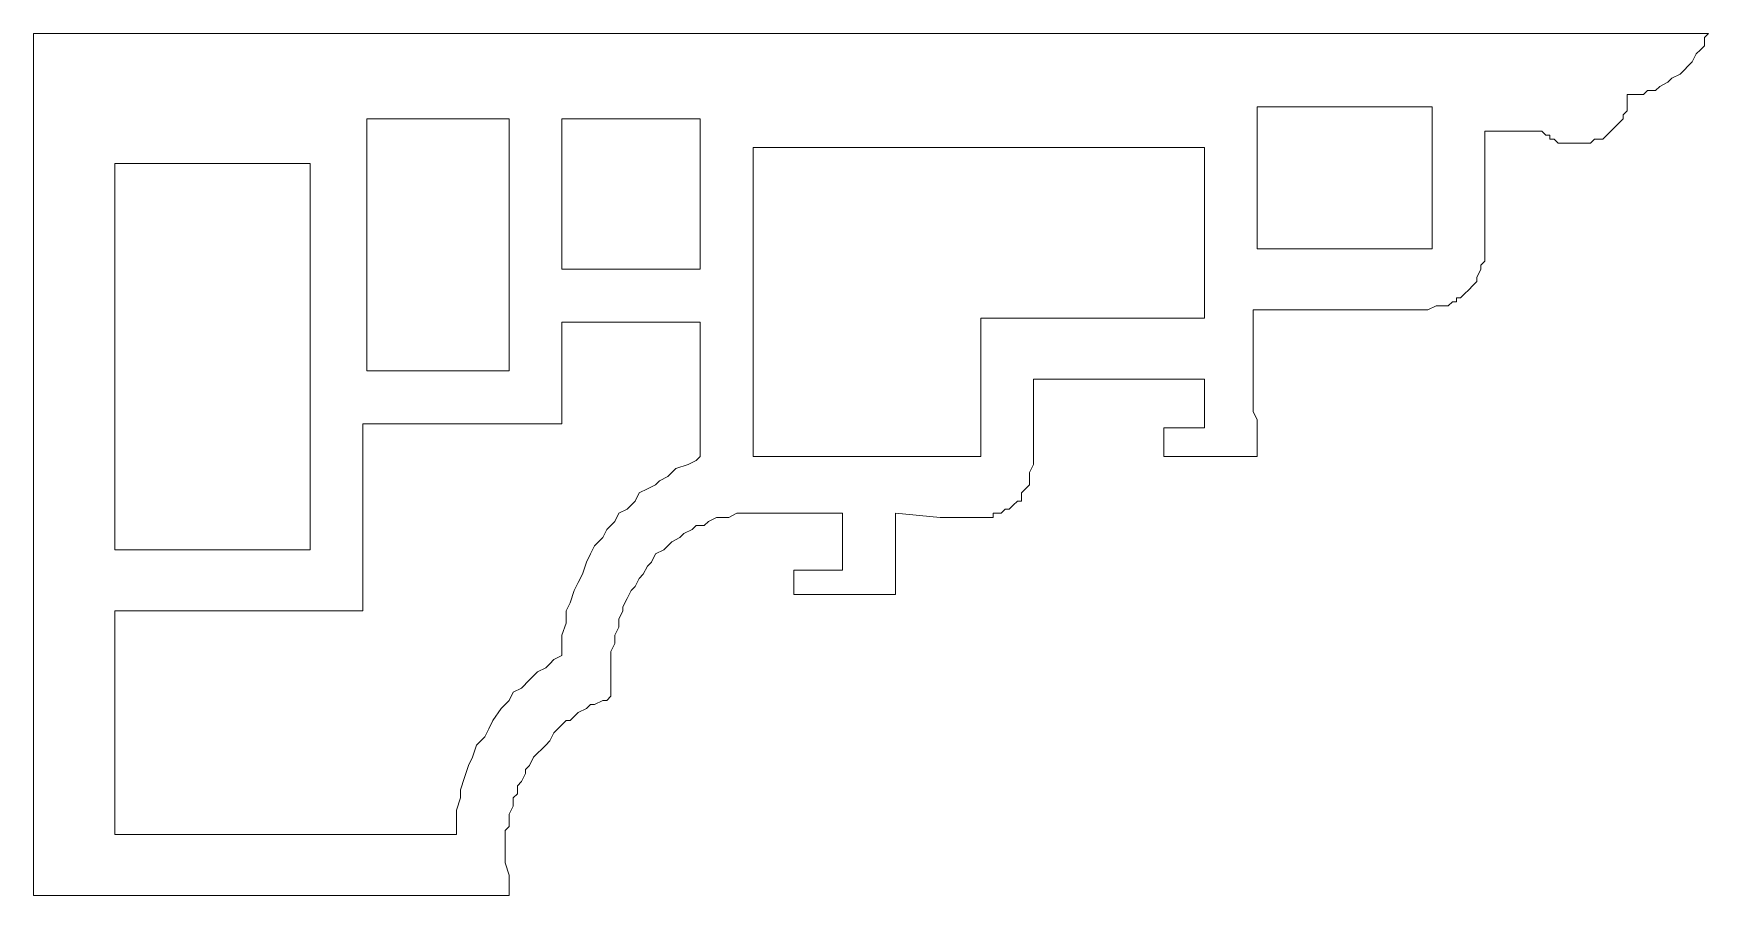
# Model space of a CAD drawing. Extents: x -66030 to 95157, y -13132 to 45879.
# Drawn here: x -54228 to -52619, y 8259 to 9087 of the extents above; entities that cross this region are included whole.
import ezdxf

# ---------------------------------------------------------------- set-up
doc = ezdxf.new("R2010")
doc.units = 0
doc.header["$LTSCALE"] = 100
doc.header["$MEASUREMENT"] = 0
doc.layers.get('0').update_dxf_attribs({"linetype": 'CONTINUOUS'})

msp = doc.modelspace()

# ---------------------------------------------------------------- linework, layer by layer
at = {"lineweight": 0}
for points in [[(-53142.2, 8707.7), (-53142.2, 8680.4), (-53052.4, 8680.4), (-53052.4, 8707.7), (-53052.4, 8707.7), (-53052.4, 8715.5), (-53056.3, 8723.4), (-53056.3, 8821), (-52896.1, 8821), (-52888.3, 8821), (-52880.5, 8824.9), (-52876.6, 8824.9), (-52872.7, 8824.9), (-52868.8, 8824.9), (-52864.9, 8828.8), (-52861, 8828.8), (-52861, 8832.7), (-52857.1, 8832.7), (-52853.2, 8836.6), (-52853.2, 8836.6), (-52849.2, 8840.5), (-52849.2, 8840.5), (-52845.3, 8844.4), (-52841.4, 8848.3), (-52841.4, 8852.2), (-52837.5, 8860.1), (-52837.5, 8864), (-52833.6, 8867.9), (-52833.6, 8871.8), (-52833.6, 8879.6), (-52833.6, 8883.5), (-52833.6, 8887.4), (-52833.6, 8992.9), (-52778.9, 8992.9), (-52775, 8989), (-52771.1, 8989), (-52771.1, 8985.1), (-52767.2, 8985.1), (-52763.3, 8981.1), (-52759.4, 8981.1), (-52755.5, 8981.1), (-52755.5, 8981.1), (-52751.6, 8981.1), (-52747.7, 8981.1), (-52743.8, 8981.1), (-52739.9, 8981.1), (-52736, 8981.1), (-52732.1, 8981.1), (-52728.2, 8985.1), (-52720.3, 8985.1), (-52716.4, 8989), (-52716.4, 8989), (-52712.5, 8992.9), (-52708.6, 8996.8), (-52708.6, 8996.8), (-52704.7, 9000.7), (-52700.8, 9004.6), (-52700.8, 9008.5), (-52700.8, 9008.5), (-52696.9, 9012.4), (-52696.9, 9016.3), (-52696.9, 9020.2), (-52696.9, 9024.1), (-52696.9, 9028), (-52693, 9028), (-52685.2, 9028), (-52681.3, 9028), (-52677.4, 9031.9), (-52669.6, 9031.9), (-52665.7, 9035.8), (-52657.9, 9039.7), (-52653.9, 9043.6), (-52646.1, 9047.5), (-52642.2, 9051.5), (-52638.3, 9055.4), (-52634.4, 9059.3), (-52630.5, 9067.1), (-52626.6, 9071), (-52622.7, 9074.9), (-52622.7, 9078.8), (-52622.7, 9082.7), (-52618.8, 9086.6), (-54228.1, 9086.6), (-54228.1, 8879.6), (-54228.1, 8672.6), (-54228.1, 8465.6), (-54228.1, 8258.5), (-53771.1, 8258.5), (-53771.1, 8270.3), (-53771.1, 8278.1), (-53775, 8289.8), (-53775, 8297.6), (-53775, 8305.4), (-53775, 8313.2), (-53775, 8321), (-53771.1, 8324.9), (-53771.1, 8332.8), (-53771.1, 8336.7), (-53767.1, 8344.5), (-53767.1, 8352.3), (-53763.2, 8356.2), (-53763.2, 8364), (-53759.3, 8367.9), (-53755.4, 8375.7), (-53755.4, 8379.6), (-53751.5, 8383.5), (-53747.6, 8391.3), (-53743.7, 8395.2), (-53739.8, 8399.2), (-53735.9, 8403.1), (-53732, 8407), (-53728.1, 8414.8), (-53724.2, 8418.7), (-53720.3, 8422.6), (-53716.4, 8426.5), (-53712.5, 8426.5), (-53708.6, 8430.4), (-53704.7, 8434.3), (-53696.8, 8438.2), (-53692.9, 8442.1), (-53689, 8442.1), (-53681.2, 8446), (-53677.3, 8446), (-53673.4, 8449.9), (-53673.4, 8461.7), (-53673.4, 8469.5), (-53673.4, 8477.3), (-53673.4, 8485.1), (-53673.4, 8492.9), (-53669.5, 8500.7), (-53669.5, 8508.5), (-53665.6, 8516.3), (-53665.6, 8524.1), (-53661.7, 8532), (-53661.7, 8535.9), (-53657.8, 8543.7), (-53653.9, 8551.5), (-53650, 8555.4), (-53646.1, 8563.2), (-53642.2, 8567.1), (-53638.3, 8574.9), (-53634.3, 8578.8), (-53630.4, 8586.6), (-53622.6, 8590.5), (-53618.7, 8594.5), (-53614.8, 8598.4), (-53607, 8602.3), (-53603.1, 8606.2), (-53595.3, 8610.1), (-53591.4, 8614), (-53583.6, 8614), (-53579.7, 8617.9), (-53571.8, 8621.8), (-53564, 8621.8), (-53560.1, 8621.8), (-53552.3, 8625.7), (-53544.5, 8625.7), (-53540.6, 8625.7), (-53493.7, 8625.7), (-53450.8, 8625.7), (-53450.8, 8571), (-53497.6, 8571), (-53497.6, 8547.6), (-53435.1, 8547.6), (-53435.1, 8547.6), (-53400, 8547.6), (-53400, 8625.7), (-53357, 8621.8), (-53314.1, 8621.8), (-53310.1, 8621.8), (-53306.2, 8621.8), (-53306.2, 8625.7), (-53302.3, 8625.7), (-53298.4, 8625.7), (-53294.5, 8629.6), (-53290.6, 8629.6), (-53286.7, 8633.5), (-53282.8, 8637.4), (-53278.9, 8637.4), (-53278.9, 8645.2), (-53275, 8649.1), (-53271.1, 8653), (-53271.1, 8660.9), (-53271.1, 8664.8), (-53267.2, 8672.6), (-53267.2, 8754.6), (-53103.1, 8754.6), (-53103.1, 8707.7), (-53142.2, 8707.7)], [(-53142.2, 8707.7), (-53142.2, 8680.4), (-53052.4, 8680.4), (-53052.4, 8707.7), (-53052.4, 8707.7), (-53052.4, 8715.5), (-53056.3, 8723.4), (-53056.3, 8821), (-52896.1, 8821), (-52888.3, 8821), (-52880.5, 8824.9), (-52876.6, 8824.9), (-52872.7, 8824.9), (-52868.8, 8824.9), (-52864.9, 8828.8), (-52861, 8828.8), (-52861, 8832.7), (-52857.1, 8832.7), (-52853.2, 8836.6), (-52853.2, 8836.6), (-52849.2, 8840.5), (-52849.2, 8840.5), (-52845.3, 8844.4), (-52841.4, 8848.3), (-52841.4, 8852.2), (-52837.5, 8860.1), (-52837.5, 8864), (-52833.6, 8867.9), (-52833.6, 8871.8), (-52833.6, 8879.6), (-52833.6, 8883.5), (-52833.6, 8887.4), (-52833.6, 8992.9), (-52778.9, 8992.9), (-52775, 8989), (-52771.1, 8989), (-52771.1, 8985.1), (-52767.2, 8985.1), (-52763.3, 8981.1), (-52759.4, 8981.1), (-52755.5, 8981.1), (-52755.5, 8981.1), (-52751.6, 8981.1), (-52747.7, 8981.1), (-52743.8, 8981.1), (-52739.9, 8981.1), (-52736, 8981.1), (-52732.1, 8981.1), (-52728.2, 8985.1), (-52720.3, 8985.1), (-52716.4, 8989), (-52716.4, 8989), (-52712.5, 8992.9), (-52708.6, 8996.8), (-52708.6, 8996.8), (-52704.7, 9000.7), (-52700.8, 9004.6), (-52700.8, 9008.5), (-52700.8, 9008.5), (-52696.9, 9012.4), (-52696.9, 9016.3), (-52696.9, 9020.2), (-52696.9, 9024.1), (-52696.9, 9028), (-52693, 9028), (-52685.2, 9028), (-52681.3, 9028), (-52677.4, 9031.9), (-52669.6, 9031.9), (-52665.7, 9035.8), (-52657.9, 9039.7), (-52653.9, 9043.6), (-52646.1, 9047.5), (-52642.2, 9051.5), (-52638.3, 9055.4), (-52634.4, 9059.3), (-52630.5, 9067.1), (-52626.6, 9071), (-52622.7, 9074.9), (-52622.7, 9078.8), (-52622.7, 9082.7), (-52618.8, 9086.6), (-54228.1, 9086.6), (-54228.1, 8879.6), (-54228.1, 8672.6), (-54228.1, 8465.6), (-54228.1, 8258.5), (-53771.1, 8258.5), (-53771.1, 8270.3), (-53771.1, 8278.1), (-53775, 8289.8), (-53775, 8297.6), (-53775, 8305.4), (-53775, 8313.2), (-53775, 8321), (-53771.1, 8324.9), (-53771.1, 8332.8), (-53771.1, 8336.7), (-53767.1, 8344.5), (-53767.1, 8352.3), (-53763.2, 8356.2), (-53763.2, 8364), (-53759.3, 8367.9), (-53755.4, 8375.7), (-53755.4, 8379.6), (-53751.5, 8383.5), (-53747.6, 8391.3), (-53743.7, 8395.2), (-53739.8, 8399.2), (-53735.9, 8403.1), (-53732, 8407), (-53728.1, 8414.8), (-53724.2, 8418.7), (-53720.3, 8422.6), (-53716.4, 8426.5), (-53712.5, 8426.5), (-53708.6, 8430.4), (-53704.7, 8434.3), (-53696.8, 8438.2), (-53692.9, 8442.1), (-53689, 8442.1), (-53681.2, 8446), (-53677.3, 8446), (-53673.4, 8449.9), (-53673.4, 8461.7), (-53673.4, 8469.5), (-53673.4, 8477.3), (-53673.4, 8485.1), (-53673.4, 8492.9), (-53669.5, 8500.7), (-53669.5, 8508.5), (-53665.6, 8516.3), (-53665.6, 8524.1), (-53661.7, 8532), (-53661.7, 8535.9), (-53657.8, 8543.7), (-53653.9, 8551.5), (-53650, 8555.4), (-53646.1, 8563.2), (-53642.2, 8567.1), (-53638.3, 8574.9), (-53634.3, 8578.8), (-53630.4, 8586.6), (-53622.6, 8590.5), (-53618.7, 8594.5), (-53614.8, 8598.4), (-53607, 8602.3), (-53603.1, 8606.2), (-53595.3, 8610.1), (-53591.4, 8614), (-53583.6, 8614), (-53579.7, 8617.9), (-53571.8, 8621.8), (-53564, 8621.8), (-53560.1, 8621.8), (-53552.3, 8625.7), (-53544.5, 8625.7), (-53540.6, 8625.7), (-53493.7, 8625.7), (-53450.8, 8625.7), (-53450.8, 8571), (-53497.6, 8571), (-53497.6, 8547.6), (-53435.1, 8547.6), (-53435.1, 8547.6), (-53400, 8547.6), (-53400, 8625.7), (-53357, 8621.8), (-53314.1, 8621.8), (-53310.1, 8621.8), (-53306.2, 8621.8), (-53306.2, 8625.7), (-53302.3, 8625.7), (-53298.4, 8625.7), (-53294.5, 8629.6), (-53290.6, 8629.6), (-53286.7, 8633.5), (-53282.8, 8637.4), (-53278.9, 8637.4), (-53278.9, 8645.2), (-53275, 8649.1), (-53271.1, 8653), (-53271.1, 8660.9), (-53271.1, 8664.8), (-53267.2, 8672.6), (-53267.2, 8754.6), (-53103.1, 8754.6), (-53103.1, 8707.7), (-53142.2, 8707.7)], [(-53052.4, 9016.3), (-53052.4, 8879.6), (-52884.4, 8879.6), (-52884.4, 9016.3), (-53052.4, 9016.3)], [(-53052.4, 9016.3), (-53052.4, 8879.6), (-52884.4, 8879.6), (-52884.4, 9016.3), (-53052.4, 9016.3)], [(-53907.8, 8762.4), (-53771.1, 8762.4), (-53771.1, 9004.6), (-53907.8, 9004.6), (-53907.8, 8762.4)], [(-53907.8, 8762.4), (-53771.1, 8762.4), (-53771.1, 9004.6), (-53907.8, 9004.6), (-53907.8, 8762.4)], [(-53720.3, 8860.1), (-53587.5, 8860.1), (-53587.5, 9004.6), (-53720.3, 9004.6), (-53720.3, 8860.1)], [(-53720.3, 8860.1), (-53587.5, 8860.1), (-53587.5, 9004.6), (-53720.3, 9004.6), (-53720.3, 8860.1)], [(-53536.7, 8977.2), (-53536.7, 8860.1), (-53536.7, 8805.4), (-53536.7, 8680.4), (-53318, 8680.4), (-53318, 8813.2), (-53103.1, 8813.2), (-53103.1, 8977.2), (-53536.7, 8977.2)], [(-53536.7, 8977.2), (-53536.7, 8860.1), (-53536.7, 8805.4), (-53536.7, 8680.4), (-53318, 8680.4), (-53318, 8813.2), (-53103.1, 8813.2), (-53103.1, 8977.2), (-53536.7, 8977.2)], [(-54149.9, 8961.6), (-54149.9, 8590.5), (-53962.4, 8590.5), (-53962.4, 8961.6), (-54149.9, 8961.6)], [(-54149.9, 8961.6), (-54149.9, 8590.5), (-53962.4, 8590.5), (-53962.4, 8961.6), (-54149.9, 8961.6)], [(-53587.5, 8809.3), (-53720.3, 8809.3), (-53720.3, 8711.6), (-53911.7, 8711.6), (-53911.7, 8543.7), (-53911.7, 8543.7), (-53911.7, 8532), (-54149.9, 8532), (-54149.9, 8317.1), (-53821.8, 8317.1), (-53821.8, 8328.8), (-53821.8, 8340.6), (-53817.9, 8352.3), (-53817.9, 8360.1), (-53814, 8371.8), (-53810.1, 8383.5), (-53806.2, 8391.3), (-53802.3, 8403.1), (-53794.5, 8410.9), (-53790.6, 8418.7), (-53786.7, 8426.5), (-53778.9, 8438.2), (-53771.1, 8446), (-53767.1, 8453.8), (-53759.3, 8457.7), (-53751.5, 8465.6), (-53747.6, 8469.5), (-53743.7, 8473.4), (-53735.9, 8477.3), (-53732, 8481.2), (-53728.1, 8485.1), (-53720.3, 8489), (-53720.3, 8500.7), (-53720.3, 8508.5), (-53716.4, 8520.2), (-53716.4, 8532), (-53712.5, 8539.8), (-53708.6, 8551.5), (-53704.7, 8559.3), (-53700.7, 8567.1), (-53696.8, 8578.8), (-53692.9, 8586.6), (-53689, 8594.5), (-53681.2, 8602.3), (-53677.3, 8610.1), (-53669.5, 8617.9), (-53665.6, 8625.7), (-53657.8, 8629.6), (-53650, 8637.4), (-53646.1, 8645.2), (-53638.3, 8649.1), (-53630.4, 8653), (-53626.5, 8656.9), (-53618.7, 8660.9), (-53614.8, 8664.8), (-53610.9, 8668.7), (-53599.2, 8672.6), (-53591.4, 8676.5), (-53587.5, 8680.4), (-53587.5, 8809.3)], [(-53587.5, 8809.3), (-53720.3, 8809.3), (-53720.3, 8711.6), (-53911.7, 8711.6), (-53911.7, 8543.7), (-53911.7, 8543.7), (-53911.7, 8532), (-54149.9, 8532), (-54149.9, 8317.1), (-53821.8, 8317.1), (-53821.8, 8328.8), (-53821.8, 8340.6), (-53817.9, 8352.3), (-53817.9, 8360.1), (-53814, 8371.8), (-53810.1, 8383.5), (-53806.2, 8391.3), (-53802.3, 8403.1), (-53794.5, 8410.9), (-53790.6, 8418.7), (-53786.7, 8426.5), (-53778.9, 8438.2), (-53771.1, 8446), (-53767.1, 8453.8), (-53759.3, 8457.7), (-53751.5, 8465.6), (-53747.6, 8469.5), (-53743.7, 8473.4), (-53735.9, 8477.3), (-53732, 8481.2), (-53728.1, 8485.1), (-53720.3, 8489), (-53720.3, 8500.7), (-53720.3, 8508.5), (-53716.4, 8520.2), (-53716.4, 8532), (-53712.5, 8539.8), (-53708.6, 8551.5), (-53704.7, 8559.3), (-53700.7, 8567.1), (-53696.8, 8578.8), (-53692.9, 8586.6), (-53689, 8594.5), (-53681.2, 8602.3), (-53677.3, 8610.1), (-53669.5, 8617.9), (-53665.6, 8625.7), (-53657.8, 8629.6), (-53650, 8637.4), (-53646.1, 8645.2), (-53638.3, 8649.1), (-53630.4, 8653), (-53626.5, 8656.9), (-53618.7, 8660.9), (-53614.8, 8664.8), (-53610.9, 8668.7), (-53599.2, 8672.6), (-53591.4, 8676.5), (-53587.5, 8680.4), (-53587.5, 8809.3)]]:
    msp.add_lwpolyline(points, close=True, dxfattribs=at)

doc.saveas('drawing.dxf')
